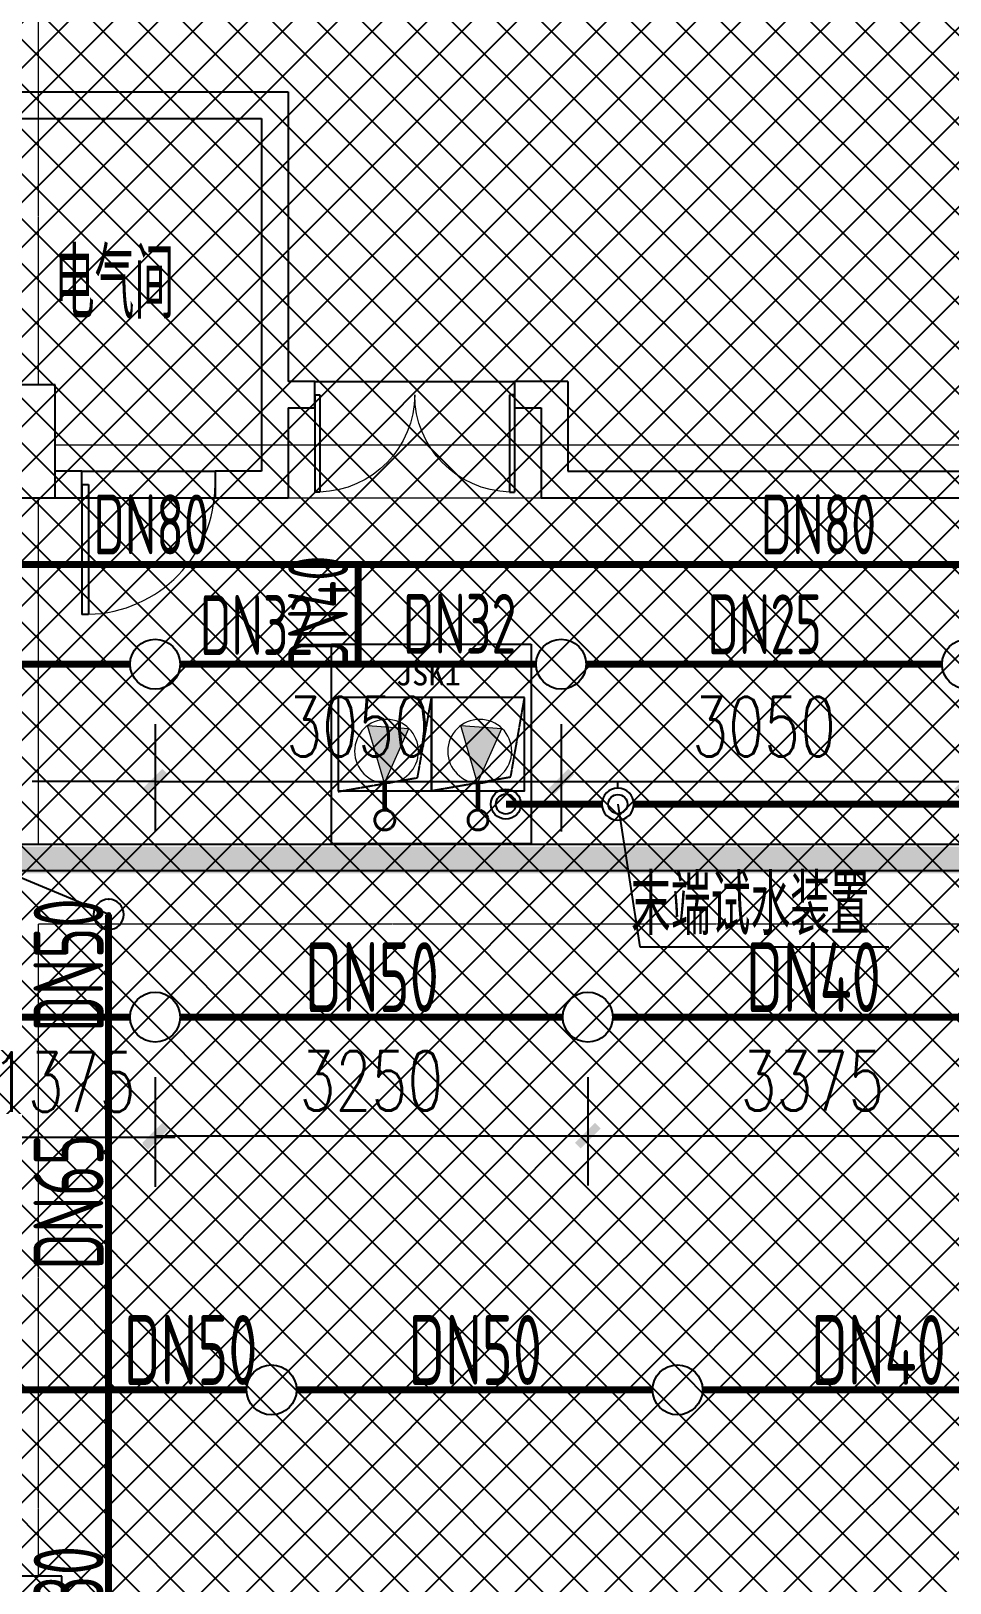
# Model space of a CAD drawing. Extents: x 6824721 to 16538177, y 2478193 to 6665639.
# Drawn here: x 8824957 to 8831860, y 2904876 to 2916533 of the extents above; entities that cross this region are included whole.
import ezdxf

# ---------------------------------------------------------------- set-up
doc = ezdxf.new("R2010")
doc.units = 0
doc.header["$LTSCALE"] = 10
for name, pattern in [('DASH', [0.35, 0.25, -0.1]), ('DASHEDX2', [1.5, 1, -0.5]), ('排水', [1.1, 1, -0.1])]:
    doc.linetypes.add(name, pattern=pattern)
for name, color, linetype, lineweight in [('$0$A-PUB_HATCH', 8, 'Continuous', 0), ('GPS-污水', 2, '排水', 40), ('钢梁', 141, 'Continuous', 18)]:
    doc.layers.add(name, color=color, linetype=linetype, lineweight=lineweight)
for name, color, linetype in [('0-wo', 8, 'Continuous'), ('0-绿', 3, 'Continuous'), ('S-梁-虚线', 4, 'DASH'), ('W-DIM_喷淋', 3, 'Continuous'), ('W-EQUIP_喷头', 7, 'Continuous'), ('W-PIPE-喷淋中', 6, 'Continuous'), ('W-TEXT_喷淋', 7, 'Continuous'), ('W-TWT_DIM', 3, 'Continuous'), ('W-TWT_LEAD', 3, 'Continuous'), ('W-VALVE_喷淋', 7, 'Continuous'), ('W-VALVE_废水', 7, 'Continuous'), ('WALL', 9, 'Continuous'), ('排水', 224, 'DASHEDX2'), ('集水坑', 4, 'Continuous')]:
    doc.layers.add(name, color=color, linetype=linetype)
doc.styles.add('8B2_02', font='tssdeng.shx', dxfattribs={"width": 0.7, "bigfont": 'TSSDCHN.shx'})
doc.styles.add('_TCH_DIM_T3', font='SIMPLEX', dxfattribs={"width": 0.705882, "bigfont": 'GBCBIG'})
doc.styles.add('_TWT_PIPEDN', font='TSSDENG', dxfattribs={"width": 0.8, "height": 3.5, "bigfont": 'TSSDCHN'})
doc.styles.get("Standard").update_dxf_attribs({"font": 'TSSDENG.shx', "width": 0.7, "bigfont": 'TSSDCHN.shx'})
doc.styles.add('黑体', font='simhei.ttf', dxfattribs={"width": 0.65})
doc.dimstyles.new('_TWT_ARCH&&150', dxfattribs={"dimtxt": 446.25, "dimasz": 150, "dimexe": 375, "dimexo": 450, "dimgap": 189.375, "dimtad": 1, "dimdec": 0, "dimzin": 0, "dimdsep": 46, "dimtxsty": '_TCH_DIM_T3', "dimblk": 'ARCHTICK', "dimcen": 0.09, "dimclrt": 7, "dimazin": 2, "dimtfac": 1, "dimtdec": 0, "dimtix": 1, "dimtmove": 2, "dimatfit": 3, "dimfxl": 0, "dimtolj": 1, "dimtzin": 0, "dimarcsym": 0})

# ---------------------------------------------------------------- blocks, each defined once
blk = doc.blocks.new('$DorLib2D$00000002')
for p, q in [((-0.5, 0), (-0.5, 0.4875)), ((-0.475, 0.4875), (-0.5, 0.4875)), ((-0.475, 0), (-0.475, 0.4875)), ((0.475, 0), (0.475, 0.4875)), ((0.475, 0.4875), (0.5, 0.4875)), ((0.5, 0), (0.5, 0.4875)), ((-0.5, 0), (-0.475, 0)), ((0.5, 0), (0.475, 0))]:
    blk.add_line(p, q)
at = {"lineweight": 13}
for centre, start, end in [((-0.4875, 0), 0, 88.53072), ((0.4875, 0), 91.46928, 180)]:
    blk.add_arc(centre, 0.4875, start, end, dxfattribs=at)
blk = doc.blocks.new('$DorLib2D$00000001')
for p, q in [((0.45, 0.975), (0.5, 0.975)), ((0.45, 0), (0.45, 0.975)), ((0.5, 0), (0.5, 0.975)), ((0.5, 0), (0.45, 0))]:
    blk.add_line(p, q)
at = {"lineweight": 13}
blk.add_arc((0.475, 0), 0.975, 91.4693, 180, dxfattribs=at)
blk = doc.blocks.new('$SB01_1')
h = blk.add_hatch(color=256)
h.dxf.hatch_style = 1
h.paths.add_polyline_path([(-0.381, -0.323), (0.5, 0), (-0.381, 0.323)])
h.paths.add_polyline_path([(0, 0), (0.002, 0), (0.002, 0.001), (0, 0.001)], flags=24)
h.paths.add_polyline_path([(0, -0.002), (0.003, -0.002), (0.003, -0.001), (0, -0.001)], flags=24)
h.paths.add_polyline_path([(0, -0.003), (0.003, -0.003), (0.003, -0.002), (0, -0.002)], flags=24)
for p, q in [((0.5, 0), (-0.381, 0.323)), ((-0.381, 0.323), (-0.381, -0.323)), ((0.5, 0), (-0.381, -0.323))]:
    blk.add_line(p, q)
blk.add_circle((0, 0), 0.5)
at = {"flags": 1}
for tag, p in [('UNIT', (0, 0)), ('SPEC', (0, -0.002)), ('WHAT', (0, -0.003))]:
    blk.add_attdef(tag, p, '', height=0.001, dxfattribs=at)
blk = doc.blocks.new('人防集水坑')
at = {"layer": 'GPS-污水', "color": 8, "linetype": '排水', "const_width": 35}
for points in [[(307486, 701151), (307284, 701151)], [(307486, 700451), (307284, 700451)]]:
    blk.add_lwpolyline(points, dxfattribs=at)
at = {"layer": 'GPS-污水', "color": 8, "linetype": '排水'}
for centre in [(307561, 701151), (307561, 700451)]:
    blk.add_circle(centre, 75, dxfattribs=at)
at = {"layer": '集水坑', "color": 8, "linetype": 'DASH', "ltscale": 0.5}
blk.add_lwpolyline([(306241, 700051), (306241, 701551), (307741, 701551), (307741, 700051)], close=True, dxfattribs=at)
at = {"layer": '集水坑', "color": 8, "linetype": 'Continuous', "ltscale": 0.5}
for points in [[(306641, 701501), (306641, 700801), (307341, 700801), (307341, 701501)], [(306641, 700801), (306641, 700101), (307341, 700101), (307341, 700801)]]:
    blk.add_lwpolyline(points, close=True, dxfattribs=at)
at = {"layer": '集水坑', "color": 8, "linetype": 'DASH', "ltscale": 0.5}
for points in [[(307341, 700801), (307237, 701397), (306641, 701501)], [(307347, 700101), (307243, 700697), (306647, 700801)]]:
    blk.add_lwpolyline(points, dxfattribs=at)
at = {"layer": '$0$A-PUB_HATCH', "color": 8, "linetype": '排水', "xscale": -480.0000000000002, "yscale": 480.0000000000002, "zscale": 480.0000000000002, "rotation": 176.2535374729293}
for p in [(307045, 701164, 0), (307045, 700464, 0)]:
    blk.add_blockref('$SB01_1', p, dxfattribs=at)
blk = doc.blocks.new('42pk')
at = {"layer": '排水', "color": 8, "linetype": 'DASH'}
for points in [[(527857, 812584, 0, 0, 0), (528213, 812228, 160, 0, 0), (528637, 811804, 0, 0, 0)], [(531126, 812584, 0, 0, 0), (530770, 812228, 160, 0, 0), (530346, 811804, 0, 0, 0)]]:
    blk.add_lwpolyline(points, format="xyseb", dxfattribs=at)
at = {"layer": '集水坑', "color": 8, "linetype": 'Continuous', "rotation": 270}
blk.add_blockref('人防集水坑', (-171309, 1117941), dxfattribs=at)
at = {"layer": '0-绿', "color": 8, "linetype": 'DASH', "style": '黑体'}
blk.add_text('JSK1', height=179.2, dxfattribs=at).set_placement((529225, 811391, 0))
blk = doc.blocks.new('jkytk')
at = {"layer": 'WALL', "color": 1, "const_width": 200}
for points in [[(8537789, 2939796), (8537789, 2918951), (8530889, 2918952), (8530889, 2918252), (8528789, 2918252), (8528788, 2918952), (8516818, 2918952), (8516818, 2919852), (8516964, 2919852), (8516964, 2921752), (8509914, 2921752), (8509914, 2916752), (8499414, 2916752), (8499401, 2927367), (8499401, 2927367), (8509914, 2927367), (8509914, 2939798), (8537789, 2939796)], [(8537539, 2918952), (8537539, 2918952), (8530889, 2918952), (8530889, 2918252), (8528789, 2918252), (8528789, 2918952), (8516814, 2918952), (8516814, 2919852), (8516964, 2919852), (8516964, 2921752), (8509914, 2921752), (8509914, 2916752), (8499413, 2916751), (8499414, 2895502), (8528539, 2895502), (8528539, 2885752), (8531939, 2885752), (8531939, 2887852), (8537789, 2887852), (8537789, 2918951), (8537539, 2918952)]]:
    blk.add_lwpolyline(points, dxfattribs=at)
blk = doc.blocks.new('LIANGMOBAN')
at = {"layer": 'S-梁-虚线', "color": 8, "lineweight": 18}
for p, q in [((1955541, 199903), (1955541, 208053)), ((1955666, 199453), (1963816, 199453)), ((1955541, 196453), (1955541, 199053)), ((1955666, 199053), (1962891, 199053)), ((1962891, 196453), (1955541, 196453)), ((1955541, 190953), (1955541, 195853)), ((1955541, 195853), (1964041, 195853))]:
    blk.add_line(p, q, dxfattribs=at)
blk = doc.blocks.new('_ArchTick')
at = {"color": 0, "linetype": 'ByBlock', "const_width": 0.4}
blk.add_lwpolyline([(-0.5, -0.5), (0.5, 0.5)], dxfattribs=at)
blk = doc.blocks.new('*D1538')
at = {"layer": 'Defpoints', "color": 0, "transparency": 16777216}
for p in [(8825889, 2909126), (8829139, 2909126), (8829139, 2908236)]:
    blk.add_point(p, dxfattribs=at)
at = {"layer": 'W-TWT_DIM', "color": 0, "lineweight": -2, "transparency": 16777216}
for p, q in [((8825889, 2908676), (8825889, 2907861)), ((8829139, 2908676), (8829139, 2907861)), ((8825889, 2908236), (8829139, 2908236))]:
    blk.add_line(p, q, dxfattribs=at)
at = {"layer": 'W-TWT_DIM', "color": 0, "lineweight": -2, "transparency": 16777216, "xscale": 150, "yscale": 150, "zscale": 150, "rotation": 180}
blk.add_blockref('_ArchTick', (8825889, 2908236), dxfattribs=at)
at = {"layer": 'W-TWT_DIM', "color": 0, "lineweight": -2, "transparency": 16777216, "xscale": 150, "yscale": 150, "zscale": 150}
blk.add_blockref('_ArchTick', (8829139, 2908236), dxfattribs=at)
at = {"layer": 'W-TWT_DIM', "color": 7, "transparency": 16777216, "insert": (8827514, 2908648), "char_height": 446.2, "attachment_point": 5, "style": '_TCH_DIM_T3'}
blk.add_mtext('\\A1;3250', dxfattribs=at)
blk = doc.blocks.new('*D1539')
at = {"layer": 'Defpoints', "color": 0, "transparency": 16777216}
for p in [(8829139, 2909126), (8832514, 2909126), (8832514, 2908236)]:
    blk.add_point(p, dxfattribs=at)
at = {"layer": 'W-TWT_DIM', "color": 0, "lineweight": -2, "transparency": 16777216}
for p, q in [((8829139, 2908676), (8829139, 2907861)), ((8832514, 2908676), (8832514, 2907861)), ((8829139, 2908236), (8832514, 2908236))]:
    blk.add_line(p, q, dxfattribs=at)
at = {"layer": 'W-TWT_DIM', "color": 0, "lineweight": -2, "transparency": 16777216, "xscale": 150, "yscale": 150, "zscale": 150, "rotation": 180}
blk.add_blockref('_ArchTick', (8829139, 2908236), dxfattribs=at)
at = {"layer": 'W-TWT_DIM', "color": 0, "lineweight": -2, "transparency": 16777216, "xscale": 150, "yscale": 150, "zscale": 150}
blk.add_blockref('_ArchTick', (8832514, 2908236), dxfattribs=at)
at = {"layer": 'W-TWT_DIM', "color": 7, "transparency": 16777216, "insert": (8830827, 2908648), "char_height": 446.2, "attachment_point": 5, "style": '_TCH_DIM_T3'}
blk.add_mtext('\\A1;3375', dxfattribs=at)
blk = doc.blocks.new('*D1647')
at = {"layer": 'Defpoints', "color": 0, "transparency": 16777216}
for p in [(8824514, 2908956), (8825889, 2908956), (8825889, 2908226)]:
    blk.add_point(p, dxfattribs=at)
at = {"layer": 'W-TWT_DIM', "color": 0, "lineweight": -2, "transparency": 16777216}
for p, q in [((8824514, 2908506), (8824514, 2907851)), ((8825889, 2908506), (8825889, 2907851)), ((8824514, 2908226), (8824364, 2908226)), ((8824514, 2908226), (8825889, 2908226)), ((8825889, 2908226), (8826039, 2908226))]:
    blk.add_line(p, q, dxfattribs=at)
at = {"layer": 'W-TWT_DIM', "color": 0, "lineweight": -2, "transparency": 16777216, "xscale": 150, "yscale": 150, "zscale": 150}
blk.add_blockref('_ArchTick', (8824514, 2908226), dxfattribs=at)
at = {"layer": 'W-TWT_DIM', "color": 0, "lineweight": -2, "transparency": 16777216, "xscale": 150, "yscale": 150, "zscale": 150, "rotation": 180}
blk.add_blockref('_ArchTick', (8825889, 2908226), dxfattribs=at)
at = {"layer": 'W-TWT_DIM', "color": 7, "transparency": 16777216, "insert": (8825202, 2908639), "char_height": 446.2, "attachment_point": 5, "style": '_TCH_DIM_T3'}
blk.add_mtext('\\A1;1375', dxfattribs=at)
blk = doc.blocks.new('*D1734')
at = {"layer": 'Defpoints', "color": 0, "transparency": 16777216}
for p in [(8822839, 2911776), (8825889, 2911776), (8825889, 2910895)]:
    blk.add_point(p, dxfattribs=at)
at = {"layer": 'W-TWT_DIM', "color": 0, "lineweight": -2, "transparency": 16777216}
for p, q in [((8822839, 2911326), (8822839, 2910520)), ((8825889, 2911326), (8825889, 2910520)), ((8822839, 2910895), (8823476, 2910895)), ((8825889, 2910895), (8824965, 2910895))]:
    blk.add_line(p, q, dxfattribs=at)
at = {"layer": 'W-TWT_DIM', "color": 0, "lineweight": -2, "transparency": 16777216, "xscale": 150, "yscale": 150, "zscale": 150, "rotation": 180}
blk.add_blockref('_ArchTick', (8822839, 2910895), dxfattribs=at)
at = {"layer": 'W-TWT_DIM', "color": 0, "lineweight": -2, "transparency": 16777216, "xscale": 150, "yscale": 150, "zscale": 150}
blk.add_blockref('_ArchTick', (8825889, 2910895), dxfattribs=at)
at = {"layer": 'W-TWT_DIM', "color": 7, "transparency": 16777216, "insert": (8824221, 2911233), "char_height": 446.2, "attachment_point": 5, "style": '_TCH_DIM_T3'}
blk.add_mtext('\\A1;3050', dxfattribs=at)
blk = doc.blocks.new('*D1735')
at = {"layer": 'Defpoints', "color": 0, "transparency": 16777216}
for p in [(8825889, 2911776), (8828939, 2911776), (8828939, 2910895)]:
    blk.add_point(p, dxfattribs=at)
at = {"layer": 'W-TWT_DIM', "color": 0, "lineweight": -2, "transparency": 16777216}
for p, q in [((8825889, 2911326), (8825889, 2910520)), ((8828939, 2911326), (8828939, 2910520)), ((8825889, 2910895), (8828939, 2910895))]:
    blk.add_line(p, q, dxfattribs=at)
at = {"layer": 'W-TWT_DIM', "color": 0, "lineweight": -2, "transparency": 16777216, "xscale": 150, "yscale": 150, "zscale": 150, "rotation": 180}
blk.add_blockref('_ArchTick', (8825889, 2910895), dxfattribs=at)
at = {"layer": 'W-TWT_DIM', "color": 0, "lineweight": -2, "transparency": 16777216, "xscale": 150, "yscale": 150, "zscale": 150}
blk.add_blockref('_ArchTick', (8828939, 2910895), dxfattribs=at)
at = {"layer": 'W-TWT_DIM', "color": 7, "transparency": 16777216, "insert": (8827414, 2911308), "char_height": 446.2, "attachment_point": 5, "style": '_TCH_DIM_T3'}
blk.add_mtext('\\A1;3050', dxfattribs=at)
blk = doc.blocks.new('*D1736')
at = {"layer": 'Defpoints', "color": 0, "transparency": 16777216}
for p in [(8828939, 2911776), (8831989, 2911776), (8831989, 2910895)]:
    blk.add_point(p, dxfattribs=at)
at = {"layer": 'W-TWT_DIM', "color": 0, "lineweight": -2, "transparency": 16777216}
for p, q in [((8828939, 2911326), (8828939, 2910520)), ((8831989, 2911326), (8831989, 2910520)), ((8828939, 2910895), (8831989, 2910895))]:
    blk.add_line(p, q, dxfattribs=at)
at = {"layer": 'W-TWT_DIM', "color": 0, "lineweight": -2, "transparency": 16777216, "xscale": 150, "yscale": 150, "zscale": 150, "rotation": 180}
blk.add_blockref('_ArchTick', (8828939, 2910895), dxfattribs=at)
at = {"layer": 'W-TWT_DIM', "color": 0, "lineweight": -2, "transparency": 16777216, "xscale": 150, "yscale": 150, "zscale": 150}
blk.add_blockref('_ArchTick', (8831989, 2910895), dxfattribs=at)
at = {"layer": 'W-TWT_DIM', "color": 7, "transparency": 16777216, "insert": (8830464, 2911308), "char_height": 446.2, "attachment_point": 5, "style": '_TCH_DIM_T3'}
blk.add_mtext('\\A1;3050', dxfattribs=at)
blk = doc.blocks.new('$TwtSys$00000125')
blk.add_circle((0, 0, 0), 1)
blk = doc.blocks.new('$VALVE$00000524')
for p in [(75.1, 110.7), (0, 80)]:
    blk.add_line(p, (0, 110.7))
blk.add_lwpolyline([(-80, 0, 1), (80, 0, 1), (-80, 0, 0.376185)], format="xyb")
blk.add_circle((0, 0), 48)
for p in [(-80, 0), (80, 0)]:
    blk.add_point(p)
blk = doc.blocks.new('*X173')
at = {"color": 0}
for p, q in [((67765, 41337), (67838, 41410)), ((67846, 41260), (67765, 41341)), ((67766, 41321), (67854, 41409)), ((67828, 41261), (67766, 41323)), ((67861, 41263), (67768, 41356)), ((67769, 41358), (67817, 41406)), ((67770, 41307), (67868, 41405)), ((67874, 41268), (67773, 41369)), ((67776, 41295), (67880, 41399)), ((67799, 41272), (67777, 41294)), ((67885, 41275), (67780, 41380)), ((67784, 41285), (67890, 41391)), ((67894, 41283), (67788, 41389)), ((67793, 41277), (67898, 41382)), ((67902, 41293), (67798, 41397)), ((67804, 41269), (67906, 41371)), ((67908, 41304), (67809, 41403)), ((67816, 41264), (67911, 41359)), ((67913, 41318), (67822, 41408)), ((67830, 41261), (67914, 41345)), ((67915, 41333), (67838, 41410)), ((67848, 41260), (67914, 41327)), ((67913, 41353), (67858, 41408)), ((67872, 41267), (67908, 41303))]:
    blk.add_line(p, q, dxfattribs=at)
blk = doc.blocks.new('$VALVE$00000374')
at = {"elevation": 0}
blk.add_lwpolyline([(-63.2, 0, 1), (63.2, 0, 1), (-63.2, 0, 1.063538)], format="xyb", dxfattribs=at)
at = {"color": 7}
for radius in [6.64, 4.98]:
    blk.add_circle((0, 0, 0), radius, dxfattribs=at)
for p in [(-63.2, 0, 0), (63.2, 0, 0)]:
    blk.add_point(p)
at = {"color": 7, "xscale": 0.0637181236379547, "yscale": 0.0637181236379547, "zscale": 0.0637181236379547}
blk.add_blockref('*X173', (-4322.6, -2633.8, 0), dxfattribs=at)

msp = doc.modelspace()

# ---------------------------------------------------------------- hatches: boundary and pattern name
h = msp.add_hatch()
h.set_pattern_fill('ANSI37', color=8, scale=150)
h.set_pattern_definition([(45, (8303016.86, 2710265.2), (-168.3798, 168.3798), []), (135, (8303016.86, 2710265.2), (-168.3798, -168.3798), [])])
h.paths.add_polyline_path([(8824414.1, 2949451.5), (8824414.1, 2935151.5), (8842714.1, 2935151.5), (8842714.1, 2879526.5), (8827964.1, 2879526.5), (8827964.1, 2881476.5), (8830839.1, 2881476.5), (8830939.1, 2886876.5), (8804334.6, 2886876.5), (8804142.3, 2820149.7), (8833564.1, 2820152.3), (8833564.1, 2817714.5), (8841204.8, 2810768), (8839163.9, 2808501.4), (8843102.6, 2804955), (8820829.2, 2780217.9), (8820829.2, 2770055.4), (8785124.6, 2730401.5), (8708264.1, 2730401.5), (8708264.1, 2736351.5), (8695014.1, 2750701.5), (8695014.1, 2775001.5), (8703014.1, 2775002.8), (8703014.1, 2949451.5), (8712039.3, 2949451.5)])

# ---------------------------------------------------------------- linework, layer by layer
at = {"layer": '0-wo', "color": 8}
for p, q in [((8824388.9, 2916076.5), (8826888.9, 2916076.5)), ((8826888.9, 2916076.5), (8826889.1, 2913901.5)), ((8824488.9, 2915876.5), (8826688.9, 2915876.5)), ((8826688.9, 2915876.5), (8826689.1, 2913801.5)), ((8825139.1, 2913876.5), (8824289.1, 2913876.5)), ((8825139.1, 2913876.5), (8824289.1, 2913876.5)), ((8825139.1, 2913026.5), (8825139.1, 2913876.5)), ((8825139.1, 2913026.5), (8825139.1, 2913876.5)), ((8827089.1, 2913901.5), (8826889.1, 2913901.5)), ((8827089.1, 2913901.5), (8828589.1, 2913901.5)), ((8827089.1, 2913701.5), (8827089.1, 2913901.5)), ((8828989.1, 2913901.5), (8828589.1, 2913901.5)), ((8828589.1, 2913901.5), (8828589.1, 2913701.5)), ((8828989.1, 2913901.5), (8828989.1, 2913226.5)), ((8826689.1, 2913801.5), (8826689.1, 2913226.5)), ((8826889.1, 2913701.5), (8827089.1, 2913701.5)), ((8826889.1, 2913701.5), (8826889.1, 2913026.5)), ((8828589.1, 2913701.5), (8828789.1, 2913701.5)), ((8828789.1, 2913701.5), (8828789.1, 2913026.5)), ((8825339.1, 2913226.5), (8825139.1, 2913226.5)), ((8825339.1, 2913026.5), (8825339.1, 2913226.5)), ((8825339.1, 2913226.5), (8826339.1, 2913226.5)), ((8826689.1, 2913226.5), (8826339.1, 2913226.5)), ((8826339.1, 2913226.5), (8826339.1, 2913026.5)), ((8828989.1, 2913226.5), (8833289.1, 2913226.5)), ((8824289.1, 2913026.5), (8825139.1, 2913026.5)), ((8824289.1, 2913026.5), (8825139.1, 2913026.5)), ((8825139.1, 2913026.5), (8825339.1, 2913026.5)), ((8825339.1, 2913026.5), (8826339.1, 2913026.5)), ((8826339.1, 2913026.5), (8826889.1, 2913026.5)), ((8828789.1, 2913026.5), (8833289.1, 2913026.5)), ((8824614, 2910426.5), (8834239.1, 2910426.5)), ((8824714, 2910226.5), (8834039.1, 2910226.5)), ((8825189.1, 2904926.5), (8824239.1, 2904926.5)), ((8825189.1, 2903976.5), (8825189.1, 2904926.5))]:
    msp.add_line(p, q, dxfattribs=at)
at = {"layer": 'W-DIM_喷淋'}
for p, q in [((8829365.4, 2910726.5), (8829529.6, 2909653.6)), ((8829529.6, 2909653.6), (8831401.7, 2909653.6))]:
    msp.add_line(p, q, dxfattribs=at)
at = {"layer": 'W-PIPE-喷淋中', "ltscale": 1.5, "const_width": 52.5}
for points in [[(8827414.1, 2912526.5), (8824289.1, 2912526.5)], [(8834314.1, 2912526.5), (8827414.1, 2912526.5)], [(8827414.1, 2911776.5), (8827414.1, 2912526.5)], [(8823026.6, 2911776.5), (8825701.6, 2911776.5)], [(8826076.6, 2911776.5), (8827414.1, 2911776.5)], [(8827414.1, 2911776.5), (8828751.6, 2911776.5)], [(8829126.6, 2911776.5), (8831801.6, 2911776.5)], [(8828524.5, 2910726.5), (8829245.4, 2910726.5)], [(8829485.4, 2910726.5), (8835039.1, 2910726.5)], [(8825539.1, 2909897.1), (8825539.1, 2909126.5)], [(8823251.6, 2909126.5), (8825539.1, 2909126.5)], [(8825539.1, 2909126.5), (8825539.1, 2906326.5)], [(8825539.1, 2909126.5), (8825701.6, 2909126.5)], [(8826076.6, 2909126.5), (8828951.6, 2909126.5)], [(8829326.6, 2909126.5), (8832326.6, 2909126.5)], [(8825539.1, 2906326.5), (8823551.6, 2906326.5)], [(8826576.6, 2906326.5), (8825539.1, 2906326.5)], [(8825539.1, 2906326.5), (8825539.1, 2902951.5)], [(8829626.6, 2906326.5), (8826951.6, 2906326.5)], [(8832626.6, 2906326.5), (8830001.6, 2906326.5)]]:
    msp.add_lwpolyline(points, dxfattribs=at)
at = {"layer": 'W-TWT_LEAD'}
msp.add_line((8825540.5, 2909897.5), (8822214.1, 2911279.9), dxfattribs=at)
at = {"layer": 'W-VALVE_废水'}
for radius in [112.5, 75]:
    msp.add_circle((8828524.5, 2910726.5), radius, dxfattribs=at)

# ---------------------------------------------------------------- block references
msp.add_blockref('jkytk', (305383.7, -8645.8))
at = {"layer": '0-wo'}
msp.add_blockref('42pk', (8298472.7, 2100226.9), dxfattribs=at)
at = {"layer": '0-wo', "color": 8}
for name, p, xscale, yscale, zscale in [('$DorLib2D$00000002', (8827839.1, 2913801.5), 1500, -1500, 200), ('$DorLib2D$00000001', (8825839.1, 2913126.5), -1000, -1000, -1000)]:
    msp.add_blockref(name, p, dxfattribs=dict(at, xscale=xscale, yscale=yscale, zscale=zscale))
at = {"layer": 'W-EQUIP_喷头', "xscale": 187.5, "yscale": 187.5, "zscale": 187.5}
for p in [(8825889.1, 2911776.5), (8828939.1, 2911776.5), (8831989.1, 2911776.5), (8825889.1, 2909126.5), (8829139.1, 2909126.5), (8826764.1, 2906326.5), (8829814.1, 2906326.5)]:
    msp.add_blockref('$TwtSys$00000125', p, dxfattribs=at)
at = {"layer": 'W-VALVE_喷淋', "xscale": 1.5, "yscale": 1.5, "zscale": 1.5}
msp.add_blockref('$VALVE$00000524', (8829365.4, 2910726.5), dxfattribs=at)
at = {"layer": 'W-VALVE_喷淋', "xscale": -1.8, "yscale": -1.8, "zscale": 1.8, "rotation": 270}
msp.add_blockref('$VALVE$00000374', (8825540.5, 2909897.5), dxfattribs=at)
at = {"layer": '钢梁', "color": 6}
msp.add_blockref('LIANGMOBAN', (6869472.7, 2713973), dxfattribs=at)

# ---------------------------------------------------------------- texts
at = {"layer": '0-wo', "color": 6, "style": '8B2_02', "width": 0.6}
msp.add_text('电气间', height=525, dxfattribs=at).set_placement((8825134.8, 2914372.2))
at = {"layer": 'W-DIM_喷淋', "color": 7, "style": '8B2_02', "width": 0.7}
msp.add_text('末端试水装置', height=450, dxfattribs=at).set_placement((8829463.9, 2909743.6))
at = {"layer": 'W-TEXT_喷淋', "style": '_TWT_PIPEDN', "width": 0.64}
for s, height, rotation, p in [('DN80', 450, 0, (8825425.1, 2912601.5)), ('DN80', 450, 0, (8830437.6, 2912601.5)), ('DN40', 450, 90, (8827339.1, 2911725)), ('DN50', 525, 90, (8825501.6, 2909014.3)), ('DN65', 525, 90, (8825501.6, 2907228.9)), ('DN50', 525, 0.00001, (8825654, 2906364)), ('DN50', 525, 0.00001, (8827791.5, 2906364)), ('DN40', 525, 0.00001, (8830816.5, 2906364)), ('DN80', 525, 90, (8825501.6, 2904141.4))]:
    msp.add_text(s, height=height, rotation=rotation, dxfattribs=at).set_placement(p)
for s, height, p in [('DN32', 450, (8826225.1, 2911845.6)), ('DN32', 450, (8827750.1, 2911855.4)), ('DN25', 450, (8830037.6, 2911851.5)), ('DN50', 525, (8827016.5, 2909164)), ('DN40', 525, (8830329, 2909164))]:
    msp.add_text(s, height=height, dxfattribs=at).set_placement(p)

# ---------------------------------------------------------------- dimensions: what is measured, and where the dimension line sits
at = {"layer": 'W-TWT_DIM'}
dim = msp.add_linear_dim(base=(8825889.1, 2910895.1), p1=(8822839.1, 2911776.5), p2=(8825889.1, 2911776.5), angle=0.00001, dimstyle='_TWT_ARCH&&150', dxfattribs=at)
dim.commit()
dim.dimension.update_dxf_attribs({"geometry": '*D1734', "text_midpoint": (8824220.6, 2911233.4), "dimtype": 129})
for p1, p2, distance, picture, middle in [((8825889.1, 2911776.5), (8828939.1, 2911776.5), -881.4, '*D1735', (8827414.1, 2911307.6)), ((8828939.1, 2911776.5), (8831989.1, 2911776.5), -881.4, '*D1736', (8830464.1, 2911307.6)), ((8825889.1, 2909126.5), (8829139.1, 2909126.5), -890.8, '*D1538', (8827514.1, 2908648.2)), ((8829139.1, 2909126.5), (8832514.1, 2909126.5), -890.8, '*D1539', (8830826.6, 2908648.2)), ((8824514.1, 2908956.5), (8825889.1, 2908956.5), -730, '*D1647', (8825201.6, 2908639))]:
    dim = msp.add_aligned_dim(p1=p1, p2=p2, distance=distance, dimstyle='_TWT_ARCH&&150', dxfattribs=at)
    dim.commit()
    dim.dimension.update_dxf_attribs({"geometry": picture, "text_midpoint": middle})

doc.saveas('drawing.dxf')
